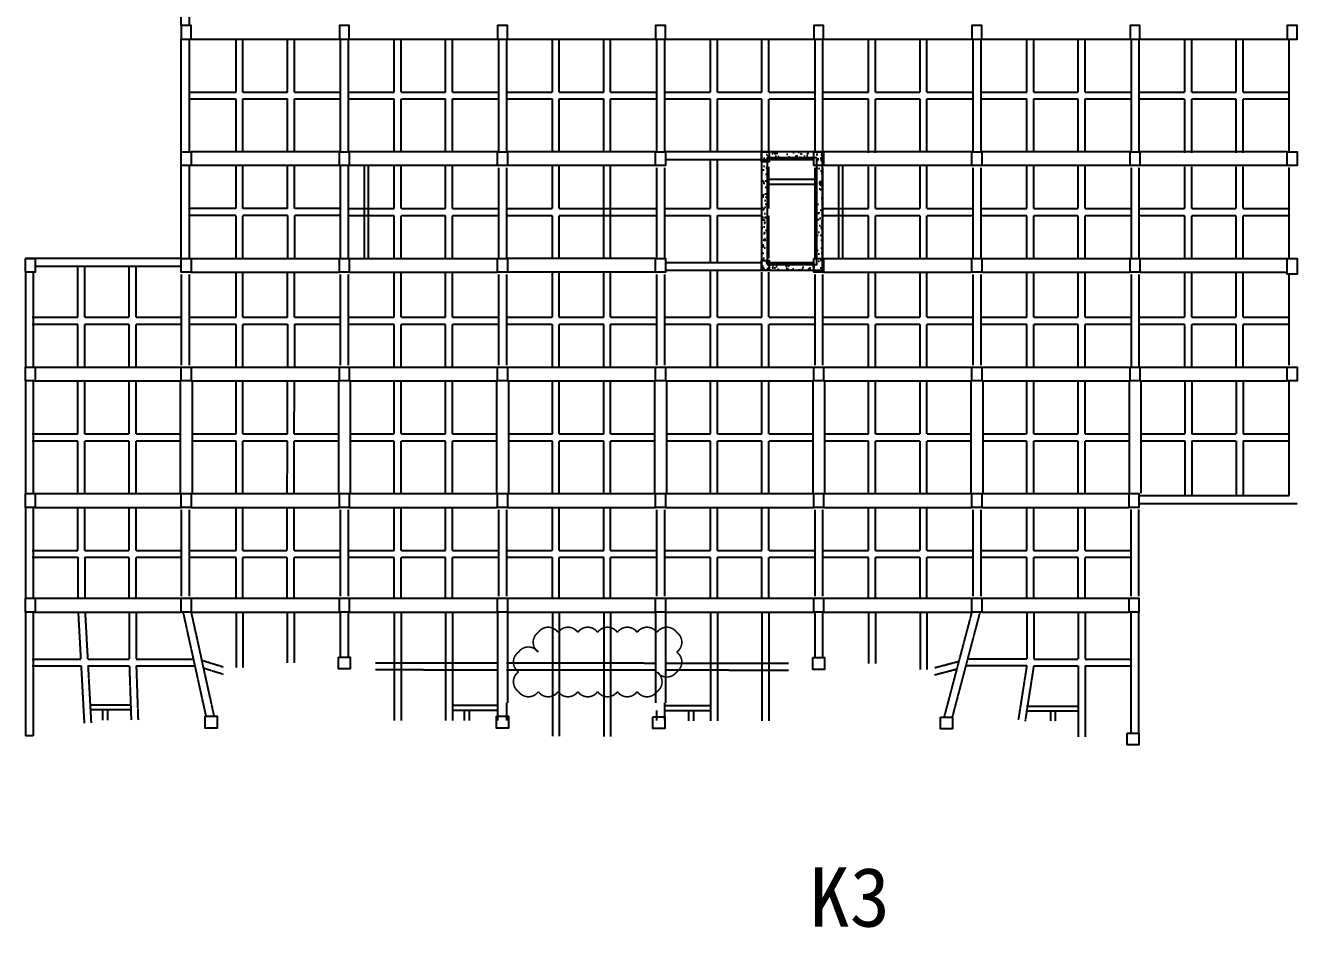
# Model space of a CAD drawing. Extents: x -1348811 to 123514, y -640545 to 749356.
# Drawn here: x -428944 to -364786, y -243764 to -198093 of the extents above; entities that cross this region are included whole.
import ezdxf
from ezdxf.enums import TextEntityAlignment as Align

# ---------------------------------------------------------------- set-up
doc = ezdxf.new("R2010")
doc.units = 0
doc.header["$LTSCALE"] = 10
doc.header["$MEASUREMENT"] = 0
doc.linetypes.add('DASHED2', pattern=[0.375, 0.25, -0.125])
doc.linetypes.add('常规', pattern=[20, 10, 0, 10])
for name, color, linetype in [('BEAM', 4, 'DASHED2'), ('BEAM_SE', 144, 'DASHED2'), ('COLU', 1, 'CONTINUOUS'), ('jlq', 1, 'CONTINUOUS'), ('WALL_HATCH', 9, 'CONTINUOUS'), ('图框', 7, 'CONTINUOUS')]:
    doc.layers.add(name, color=color, linetype=linetype)
doc.layers.add('RD-Line', color=2, linetype='常规', lineweight=0)
doc.styles.add('黑体', font='simhei.ttf')

# ---------------------------------------------------------------- blocks, each defined once
blk = doc.blocks.new('A$C6F315E46')
at = {"layer": 'WALL_HATCH'}
h = blk.add_hatch(dxfattribs=at)
h.set_pattern_fill('AR-CONC', color=256, scale=100, style=0)
h.set_pattern_definition([(50, (356699.9, 69814.5), (717.2602, -62.7521), [75, -825]), (355, (356699.9, 69814.5), (-138.7513, 752.1921), [60, -660]), (100.4514, (356759.65, 69809.3), (578.5094, 689.4395), [63.7402, -701.1421]), (46.1842, (356699.9, 70014.5), (1067.241, -165.519), [112.5, -1237.5]), (96.6356, (356788.8, 70000.7), (934.6627, 974.118), [95.6103, -1051.713]), (351.1842, (356699.9, 70014.5), (934.662, 974.1186), [90, -990]), (21, (356799.9, 69964.5), (596.90705, -402.6189), [75, -825]), (326, (356799.9, 69964.5), (243.3153, 725.15), [60, -660]), (71.4514, (356849.6, 69930.96), (840.2226, 322.5305), [63.7402, -701.1421]), (37.5, (356699.88, 69814.5), (12.15986, 332.89385), [0, -652, 0, -670, 0, -662.5]), (7.5, (356699.88, 69814.5), (263.06954, 394.4117), [0, -382, 0, -637, 0, -252.5]), (327.5, (356476.88, 69814.5), (533.82244, -22.55487), [0, -250, 0, -780, 0, -1035]), (317.5, (356376.9, 69814.5), (583.18617, 100.105), [0, -325, 0, -518, 0, -735])])
h.paths.add_polyline_path([(-24000, 17800), (-27100, 17800), (-27100, 11800), (-24000, 11800)])
h.paths.add_polyline_path([(-24300, 12100), (-26800, 12100), (-26800, 17500), (-24300, 17500)], flags=16)
at = {"layer": 'BEAM'}
for p, q in [((-55950, 23500), (-48450, 23500)), ((-48400, 23500), (-48400, 17800)), ((-48000, 23500), (-48000, 17800)), ((-47950, 23500), (-40450, 23500)), ((-40400, 23500), (-40400, 17800)), ((-40000, 23500), (-40000, 17800)), ((-39950, 23500), (-32450, 23500)), ((-32400, 23500), (-32400, 17800)), ((-32000, 23500), (-32000, 17800)), ((-31950, 23500), (-24450, 23500)), ((-24400, 23500), (-24400, 17800)), ((-24000, 23500), (-24000, 17800)), ((-23950, 23500), (-16450, 23500)), ((-16400, 23500), (-16400, 17800)), ((-16000, 23500), (-16000, 17800)), ((-15950, 23500), (-8450, 23500)), ((-8400, 23500), (-8400, 17800)), ((-8000, 23500), (-8000, 17800)), ((-7950, 23500), (-500, 23500)), ((-48450, 17800), (-55950, 17800)), ((-40450, 17800), (-47950, 17800)), ((-32450, 17800), (-39950, 17800)), ((-24450, 17800), (-31950, 17800)), ((-24450, 17400), (-31950, 17400)), ((-16450, 17800), (-23950, 17800)), ((-8450, 17800), (-15950, 17800)), ((-500, 17800), (-7950, 17800)), ((-48450, 17100), (-55950, 17100)), ((-48400, 17100), (-48400, 12400)), ((-48000, 17100), (-48000, 12400)), ((-40450, 17100), (-47950, 17100)), ((-47200, 17100), (-47200, 12400)), ((-47000, 17100), (-47000, 12400)), ((-40400, 17000), (-40400, 12400)), ((-40000, 17000), (-40000, 12400)), ((-32450, 17100), (-39950, 17100)), ((-32400, 17000), (-32400, 12400)), ((-32000, 17000), (-32000, 12400)), ((-27100, 17300), (-27100, 12300)), ((-26800, 17300), (-26800, 12300)), ((-24400, 17000), (-24400, 12400)), ((-24000, 17000), (-24000, 12400)), ((-16450, 17100), (-23950, 17100)), ((-23200, 17100), (-23200, 12400)), ((-23000, 17100), (-23000, 12400)), ((-16400, 17000), (-16400, 12400)), ((-16000, 17000), (-16000, 12400)), ((-8450, 17100), (-15950, 17100)), ((-8400, 17000), (-8400, 12400)), ((-8000, 17000), (-8000, 12400)), ((-500, 17100), (-7950, 17100)), ((-24400, 16400), (-26800, 16400)), ((-24400, 16150), (-26800, 16150)), ((-55950, 12400), (-48450, 12400)), ((-47950, 12400), (-40450, 12400)), ((-32450, 12400), (-39950, 12400)), ((-31950, 12200), (-27100, 12200)), ((-26700, 12200), (-24450, 12200)), ((-23950, 12400), (-16450, 12400)), ((-15950, 12400), (-8450, 12400)), ((-7950, 12400), (-500, 12400)), ((-56450, 11600), (-56450, 7000)), ((-56050, 11600), (-56050, 7000)), ((-55950, 11700), (-48450, 11700)), ((-48400, 11600), (-48400, 7000)), ((-48000, 11600), (-48000, 7000)), ((-47950, 11700), (-40450, 11700)), ((-40400, 11600), (-40400, 7000)), ((-40000, 11600), (-40000, 7000)), ((-32450, 11700), (-39950, 11700)), ((-32400, 11600), (-32400, 7000)), ((-32000, 11600), (-32000, 7000)), ((-31950, 11800), (-27100, 11800)), ((-26700, 11800), (-24450, 11800)), ((-24400, 11600), (-24400, 7000)), ((-24000, 11600), (-24000, 7000)), ((-23950, 11700), (-16450, 11700)), ((-16400, 11600), (-16400, 7000)), ((-16000, 11600), (-16000, 7000)), ((-15950, 11700), (-8450, 11700)), ((-8400, 11600), (-8400, 6900)), ((-8000, 11600), (-8000, 6900)), ((-7950, 11700), (-500, 11700)), ((-63833, 6900), (-56450, 6900)), ((-55950, 6900), (-48450, 6900)), ((-47950, 6900), (-40450, 6900)), ((-39950, 6900), (-32450, 6900)), ((-31950, 6900), (-24450, 6900)), ((-23950, 6900), (-16450, 6900)), ((-15950, 6900), (-8450, 6900)), ((-7950, 6900), (-500, 6900)), ((-63833, 6200), (-56450, 6200)), ((-56500, 6200), (-56500, 500)), ((-55950, 6200), (-48450, 6200)), ((-55900, 6200), (-55900, 500)), ((-48500, 6200), (-48500, 500)), ((-47950, 6200), (-40450, 6200)), ((-47900, 6200), (-47900, 500)), ((-40500, 6200), (-40500, 500)), ((-39950, 6200), (-32450, 6200)), ((-39900, 6200), (-39900, 500)), ((-32500, 6200), (-32500, 500)), ((-31950, 6200), (-24450, 6200)), ((-31900, 6200), (-31900, 500)), ((-24500, 6200), (-24500, 500)), ((-23950, 6200), (-16450, 6200)), ((-23900, 6200), (-23900, 500)), ((-16500, 6200), (-16500, 500)), ((-15950, 6200), (-8450, 6200)), ((-15900, 6200), (-15900, 500)), ((-8500, 6200), (-8500, 500)), ((-7950, 6200), (-500, 6200)), ((-7900, 6200), (-7900, 500)), ((-63833, 500), (-56450, 500)), ((-55950, 500), (-48450, 500)), ((-47950, 500), (-40450, 500)), ((-39950, 500), (-32450, 500)), ((-31950, 500), (-24450, 500)), ((-23950, 500), (-16450, 500)), ((-15950, 500), (-8500, 500)), ((-63833, -200), (-56450, -200)), ((-56450, -300), (-56450, -4700)), ((-56050, -300), (-56050, -4700)), ((-55950, -200), (-48450, -200)), ((-48400, -300), (-48400, -4700)), ((-48000, -300), (-48000, -4700)), ((-47950, -200), (-40450, -200)), ((-40400, -300), (-40400, -4700)), ((-40000, -300), (-40000, -4700)), ((-39950, -200), (-32450, -200)), ((-32400, -300), (-32400, -4700)), ((-32000, -300), (-32000, -4700)), ((-31950, -200), (-24450, -200)), ((-24400, -300), (-24400, -4700)), ((-24000, -300), (-24000, -4700)), ((-23950, -200), (-16450, -200)), ((-16400, -300), (-16400, -4700)), ((-16000, -300), (-16000, -4700)), ((-15950, -200), (-8500, -200)), ((-63833, -4800), (-56450, -4800)), ((-55950, -4800), (-48450, -4800)), ((-47950, -4800), (-40450, -4800)), ((-39950, -4800), (-32450, -4800)), ((-31950, -4800), (-24450, -4800)), ((-23950, -4800), (-16450, -4800)), ((-15950, -4800), (-8500, -4800)), ((-63833, -5500), (-56450, -5500)), ((-56361, -5500), (-55203, -10767)), ((-55951, -5500), (-54794, -10767)), ((-55950, -5500), (-48450, -5500)), ((-48400, -5500), (-48400, -7775)), ((-48000, -5500), (-48000, -7775)), ((-47950, -5500), (-40450, -5500)), ((-40450, -5500), (-40450, -10983)), ((-39950, -5500), (-32450, -5500)), ((-39950, -5500), (-39950, -10084)), ((-32450, -5500), (-32450, -10094)), ((-31950, -5500), (-24450, -5500)), ((-31950, -5500), (-31950, -10094)), ((-24400, -5500), (-24400, -7800)), ((-24000, -5500), (-24000, -7800)), ((-23950, -5500), (-16450, -5500)), ((-16450, -5464), (-17860, -10810)), ((-16046, -5500), (-17447, -10810)), ((-15950, -5500), (-8500, -5500)), ((-40000, -10084), (-40000, -10984)), ((-32000, -10094), (-32000, -10993)), ((-32400, -10480), (-32400, -10993))]:
    blk.add_line(p, q, dxfattribs=at)
at = {"layer": 'BEAM', "const_width": 80}
blk.add_lwpolyline([(-39384, -8525, 0.520567), (-39384, -9525, 0.520567), (-38384, -9525, 0.520567), (-37384, -9525, 0.520567), (-36384, -9525, 0.520567), (-35384, -9525, 0.520567), (-34384, -9525, 0.520567), (-33384, -9525, 0.520567), (-32384, -9525, 0.520567), (-32384, -8525, 0.520567), (-31384, -8525, 0.520567), (-31384, -7525, 0.520567), (-31384, -6525, 0.520567), (-32384, -6525, 0.520567), (-33384, -6525, 0.520567), (-34384, -6525, 0.520567), (-35384, -6525, 0.520567), (-36384, -6525, 0.520567), (-37384, -6525, 0.520567), (-38384, -6525, 0.520567), (-38384, -7525, 0.520567), (-39384, -7525, 0.520567)], format="xyb", close=True, dxfattribs=at)
at = {"layer": 'BEAM_SE'}
for p, q in [((-53675, 20825), (-53675, 23500)), ((-53325, 20825), (-53325, 23500)), ((-51075, 20825), (-51075, 23500)), ((-50725, 20825), (-50725, 23500)), ((-45675, 20825), (-45675, 23500)), ((-45325, 20825), (-45325, 23500)), ((-43075, 20825), (-43075, 23500)), ((-42725, 20825), (-42725, 23500)), ((-37675, 20825), (-37675, 23500)), ((-37325, 20825), (-37325, 23500)), ((-35075, 20825), (-35075, 23500)), ((-34725, 20825), (-34725, 23500)), ((-29675, 20825), (-29675, 23500)), ((-29325, 20825), (-29325, 23500)), ((-27075, 20825), (-27075, 23500)), ((-26725, 20825), (-26725, 23500)), ((-21675, 20825), (-21675, 23500)), ((-21325, 20825), (-21325, 23500)), ((-19075, 20825), (-19075, 23500)), ((-18725, 20825), (-18725, 23500)), ((-13675, 20825), (-13675, 23500)), ((-13325, 20825), (-13325, 23500)), ((-11075, 20825), (-11075, 23500)), ((-10725, 20825), (-10725, 23500)), ((-5675, 20825), (-5675, 23500)), ((-5325, 20825), (-5325, 23500)), ((-3075, 20825), (-3075, 23500)), ((-2725, 20825), (-2725, 23500)), ((-56100, 20825), (-53675, 20825)), ((-53325, 20825), (-51075, 20825)), ((-50725, 20825), (-48400, 20825)), ((-48000, 20825), (-45675, 20825)), ((-45325, 20825), (-43075, 20825)), ((-42725, 20825), (-40400, 20825)), ((-40000, 20825), (-37675, 20825)), ((-37325, 20825), (-35075, 20825)), ((-34725, 20825), (-32400, 20825)), ((-32000, 20825), (-29675, 20825)), ((-29325, 20825), (-27075, 20825)), ((-26725, 20825), (-24400, 20825)), ((-24000, 20825), (-21675, 20825)), ((-21325, 20825), (-19075, 20825)), ((-18725, 20825), (-16400, 20825)), ((-16000, 20825), (-13675, 20825)), ((-13325, 20825), (-11075, 20825)), ((-10725, 20825), (-8400, 20825)), ((-8000, 20825), (-5675, 20825)), ((-5325, 20825), (-3075, 20825)), ((-2725, 20825), (-350, 20825)), ((-56100, 20475), (-53675, 20475)), ((-53675, 17800), (-53675, 20475)), ((-53325, 17800), (-53325, 20475)), ((-53325, 20475), (-51075, 20475)), ((-51075, 17800), (-51075, 20475)), ((-50725, 20475), (-48400, 20475)), ((-50725, 17800), (-50725, 20475)), ((-48000, 20475), (-45675, 20475)), ((-45675, 17800), (-45675, 20475)), ((-45325, 20475), (-43075, 20475)), ((-45325, 17800), (-45325, 20475)), ((-43075, 17800), (-43075, 20475)), ((-42725, 20475), (-40400, 20475)), ((-42725, 17800), (-42725, 20475)), ((-40000, 20475), (-37675, 20475)), ((-37675, 17800), (-37675, 20475)), ((-37325, 17800), (-37325, 20475)), ((-37325, 20475), (-35075, 20475)), ((-35075, 17800), (-35075, 20475)), ((-34725, 20475), (-32400, 20475)), ((-34725, 17800), (-34725, 20475)), ((-32000, 20475), (-29675, 20475)), ((-29675, 17800), (-29675, 20475)), ((-29325, 17800), (-29325, 20475)), ((-29325, 20475), (-27075, 20475)), ((-27075, 17750), (-27075, 20475)), ((-26725, 20475), (-24400, 20475)), ((-26725, 17750), (-26725, 20475)), ((-24000, 20475), (-21675, 20475)), ((-21675, 17750), (-21675, 20475)), ((-21325, 20475), (-19075, 20475)), ((-21325, 17750), (-21325, 20475)), ((-19075, 17800), (-19075, 20475)), ((-18725, 20475), (-16400, 20475)), ((-18725, 17800), (-18725, 20475)), ((-16000, 20475), (-13675, 20475)), ((-13675, 17800), (-13675, 20475)), ((-13325, 17800), (-13325, 20475)), ((-13325, 20475), (-11075, 20475)), ((-11075, 17800), (-11075, 20475)), ((-10725, 20475), (-8400, 20475)), ((-10725, 17800), (-10725, 20475)), ((-8000, 20475), (-5675, 20475)), ((-5675, 17750), (-5675, 20475)), ((-5325, 20475), (-3075, 20475)), ((-5325, 17750), (-5325, 20475)), ((-3075, 17750), (-3075, 20475)), ((-2725, 20475), (-350, 20475)), ((-2725, 17750), (-2725, 20475)), ((-29675, 14925), (-29675, 17400)), ((-29325, 14925), (-29325, 17400)), ((-53675, 14925), (-53675, 17100)), ((-53325, 14925), (-53325, 17100)), ((-51075, 14925), (-51075, 17100)), ((-50725, 14925), (-50725, 17100)), ((-45675, 14925), (-45675, 17100)), ((-45325, 14925), (-45325, 17100)), ((-43075, 14925), (-43075, 17100)), ((-42725, 14925), (-42725, 17100)), ((-37675, 14925), (-37675, 17100)), ((-37325, 14925), (-37325, 17100)), ((-35075, 12400), (-35075, 17100)), ((-34725, 12400), (-34725, 17100)), ((-27075, 14925), (-27075, 17050)), ((-26725, 14925), (-26725, 17050)), ((-21675, 14925), (-21675, 17050)), ((-21325, 14925), (-21325, 17050)), ((-19075, 14925), (-19075, 17100)), ((-18725, 14925), (-18725, 17100)), ((-13675, 14925), (-13675, 17100)), ((-13325, 14925), (-13325, 17100)), ((-11075, 14925), (-11075, 17100)), ((-10725, 14925), (-10725, 17100)), ((-5675, 14925), (-5675, 17050)), ((-5325, 14925), (-5325, 17050)), ((-3075, 14925), (-3075, 17050)), ((-2725, 14925), (-2725, 17050)), ((-53675, 14925), (-56100, 14925)), ((-51075, 14925), (-53325, 14925)), ((-48400, 14925), (-50725, 14925)), ((-48000, 14925), (-45675, 14925)), ((-45325, 14925), (-43075, 14925)), ((-42725, 14925), (-40400, 14925)), ((-40000, 14925), (-37675, 14925)), ((-37325, 14925), (-32400, 14925)), ((-32000, 14925), (-29675, 14925)), ((-29325, 14925), (-27075, 14925)), ((-24000, 14925), (-21675, 14925)), ((-21325, 14925), (-19075, 14925)), ((-18725, 14925), (-16400, 14925)), ((-16000, 14925), (-13675, 14925)), ((-13325, 14925), (-11075, 14925)), ((-10725, 14925), (-8400, 14925)), ((-8000, 14925), (-5675, 14925)), ((-5325, 14925), (-3075, 14925)), ((-2725, 14925), (-350, 14925)), ((-53675, 14575), (-56100, 14575)), ((-53675, 12400), (-53675, 14575)), ((-53325, 12400), (-53325, 14575)), ((-51075, 14575), (-53325, 14575)), ((-51075, 14575), (-51075, 12400)), ((-50725, 14575), (-50725, 12400)), ((-48400, 14575), (-50725, 14575)), ((-48000, 14575), (-45675, 14575)), ((-45675, 12400), (-45675, 14575)), ((-45325, 14575), (-43075, 14575)), ((-45325, 12400), (-45325, 14575)), ((-43075, 12400), (-43075, 14575)), ((-42725, 14575), (-40400, 14575)), ((-42725, 12400), (-42725, 14575)), ((-40000, 14575), (-37675, 14575)), ((-37675, 12400), (-37675, 14575)), ((-37325, 12400), (-37325, 14575)), ((-37325, 14575), (-32400, 14575)), ((-32000, 14575), (-29675, 14575)), ((-29675, 12200), (-29675, 14575)), ((-29325, 12200), (-29325, 14575)), ((-29325, 14575), (-27075, 14575)), ((-27075, 12400), (-27075, 14575)), ((-26725, 12400), (-26725, 14575)), ((-24000, 14575), (-21675, 14575)), ((-21675, 12400), (-21675, 14575)), ((-21325, 14575), (-19075, 14575)), ((-21325, 12400), (-21325, 14575)), ((-19075, 12400), (-19075, 14575)), ((-18725, 14575), (-16400, 14575)), ((-18725, 12400), (-18725, 14575)), ((-16000, 14575), (-13675, 14575)), ((-13675, 12400), (-13675, 14575)), ((-13325, 12400), (-13325, 14575)), ((-13325, 14575), (-11075, 14575)), ((-11075, 12400), (-11075, 14575)), ((-10725, 14575), (-8400, 14575)), ((-10725, 12400), (-10725, 14575)), ((-8000, 14575), (-5675, 14575)), ((-5675, 12400), (-5675, 14575)), ((-5325, 14575), (-3075, 14575)), ((-5325, 12400), (-5325, 14575)), ((-3075, 12400), (-3075, 14575)), ((-2725, 14575), (-350, 14575)), ((-2725, 12400), (-2725, 14575)), ((-61675, 9425), (-61675, 12050)), ((-61325, 9425), (-61325, 12050)), ((-59075, 9425), (-59075, 12050)), ((-58725, 9425), (-58725, 12050)), ((-53675, 9425), (-53675, 11700)), ((-53325, 9425), (-53325, 11700)), ((-51075, 9425), (-51075, 11700)), ((-50725, 9425), (-50725, 11700)), ((-45675, 9425), (-45675, 11700)), ((-45325, 9425), (-45325, 11700)), ((-43075, 9425), (-43075, 11700)), ((-42725, 9425), (-42725, 11700)), ((-37675, 9425), (-37675, 11700)), ((-37325, 9425), (-37325, 11700)), ((-35075, 9425), (-35075, 11700)), ((-34725, 9425), (-34725, 11700)), ((-29675, 9425), (-29675, 11800)), ((-29325, 9425), (-29325, 11800)), ((-27075, 9425), (-27075, 11700)), ((-26725, 9425), (-26725, 11700)), ((-21675, 9425), (-21675, 11700)), ((-21325, 9425), (-21325, 11700)), ((-19075, 9425), (-19075, 11700)), ((-18725, 9425), (-18725, 11700)), ((-13675, 9425), (-13675, 11700)), ((-13325, 9425), (-13325, 11700)), ((-11075, 9425), (-11075, 11700)), ((-10725, 9425), (-10725, 11700)), ((-5675, 9425), (-5675, 11700)), ((-5325, 9425), (-5325, 11700)), ((-3075, 9425), (-3075, 11700)), ((-2725, 9425), (-2725, 11700)), ((-63983, 9425), (-61675, 9425)), ((-63983, 9075), (-61675, 9075)), ((-61675, 6900), (-61675, 9075)), ((-61325, 9425), (-59075, 9425)), ((-61325, 6900), (-61325, 9075)), ((-61325, 9075), (-59075, 9075)), ((-59075, 6900), (-59075, 9075)), ((-58725, 9425), (-56450, 9425)), ((-58725, 9075), (-56450, 9075)), ((-58725, 6900), (-58725, 9075)), ((-56050, 9425), (-53675, 9425)), ((-56050, 9075), (-53675, 9075)), ((-53675, 6900), (-53675, 9075)), ((-53325, 9425), (-51075, 9425)), ((-53325, 6900), (-53325, 9075)), ((-53325, 9075), (-51075, 9075)), ((-51075, 9075), (-51075, 6900)), ((-50725, 9425), (-48400, 9425)), ((-50725, 9075), (-48400, 9075)), ((-50725, 9075), (-50725, 6900)), ((-48000, 9425), (-45675, 9425)), ((-48000, 9075), (-45675, 9075)), ((-45675, 6900), (-45675, 9075)), ((-45325, 9425), (-43075, 9425)), ((-45325, 9075), (-43075, 9075)), ((-45325, 6900), (-45325, 9075)), ((-43075, 6900), (-43075, 9075)), ((-42725, 9425), (-40400, 9425)), ((-42725, 9075), (-40400, 9075)), ((-42725, 6900), (-42725, 9075)), ((-40000, 9425), (-37675, 9425)), ((-40000, 9075), (-37675, 9075)), ((-37675, 6900), (-37675, 9075)), ((-37325, 9425), (-35075, 9425)), ((-37325, 6900), (-37325, 9075)), ((-37325, 9075), (-35075, 9075)), ((-35075, 6900), (-35075, 9075)), ((-34725, 9425), (-32400, 9425)), ((-34725, 9075), (-32400, 9075)), ((-34725, 6900), (-34725, 9075)), ((-32000, 9425), (-29675, 9425)), ((-32000, 9075), (-29675, 9075)), ((-29675, 6900), (-29675, 9075)), ((-29325, 9425), (-27075, 9425)), ((-29325, 6900), (-29325, 9075)), ((-29325, 9075), (-27075, 9075)), ((-27075, 6900), (-27075, 9075)), ((-26725, 9425), (-24400, 9425)), ((-26725, 9075), (-24400, 9075)), ((-26725, 6900), (-26725, 9075)), ((-24000, 9425), (-21675, 9425)), ((-24000, 9075), (-21675, 9075)), ((-21675, 6900), (-21675, 9075)), ((-21325, 9425), (-19075, 9425)), ((-21325, 9075), (-19075, 9075)), ((-21325, 6900), (-21325, 9075)), ((-19075, 6900), (-19075, 9075)), ((-18725, 9425), (-16400, 9425)), ((-18725, 9075), (-16400, 9075)), ((-18725, 6900), (-18725, 9075)), ((-16000, 9425), (-13675, 9425)), ((-16000, 9075), (-13675, 9075)), ((-13675, 6900), (-13675, 9075)), ((-13325, 9425), (-11075, 9425)), ((-13325, 6900), (-13325, 9075)), ((-13325, 9075), (-11075, 9075)), ((-11075, 6900), (-11075, 9075)), ((-10725, 9425), (-8400, 9425)), ((-10725, 9075), (-8400, 9075)), ((-10725, 6900), (-10725, 9075)), ((-8000, 9425), (-5675, 9425)), ((-8000, 9075), (-5675, 9075)), ((-5675, 6900), (-5675, 9075)), ((-5325, 9425), (-3075, 9425)), ((-5325, 9075), (-3075, 9075)), ((-5325, 6900), (-5325, 9075)), ((-3075, 6900), (-3075, 9075)), ((-2725, 9425), (-350, 9425)), ((-2725, 9075), (-350, 9075)), ((-2725, 6900), (-2725, 9075)), ((-61675, 3525), (-61675, 6200)), ((-61325, 3525), (-61325, 6200)), ((-59075, 3525), (-59075, 6200)), ((-58725, 3525), (-58725, 6200)), ((-53675, 3525), (-53675, 6200)), ((-53325, 3525), (-53325, 6200)), ((-51078, 3525), (-51075, 6200)), ((-50728, 3525), (-50725, 6200)), ((-45675, 3525), (-45675, 6200)), ((-45325, 3525), (-45325, 6200)), ((-43075, 3525), (-43075, 6200)), ((-42725, 3525), (-42725, 6200)), ((-37675, 3525), (-37675, 6200)), ((-37325, 3525), (-37325, 6200)), ((-35075, 3525), (-35075, 6200)), ((-34725, 3525), (-34725, 6200)), ((-29675, 3525), (-29675, 6200)), ((-29325, 3525), (-29325, 6200)), ((-27075, 3525), (-27075, 6200)), ((-26725, 3525), (-26725, 6200)), ((-21675, 3525), (-21675, 6200)), ((-21325, 3525), (-21325, 6200)), ((-19075, 3525), (-19075, 6200)), ((-18725, 3525), (-18725, 6200)), ((-13675, 3525), (-13675, 6200)), ((-13325, 3525), (-13325, 6200)), ((-11075, 3525), (-11075, 6200)), ((-10725, 3525), (-10725, 6200)), ((-5675, 6200), (-5675, 3525)), ((-5325, 6200), (-5325, 3525)), ((-3075, 6200), (-3075, 3525)), ((-2725, 6200), (-2725, 3525)), ((-63983, 3525), (-61675, 3525)), ((-61325, 3525), (-59075, 3525)), ((-58725, 3525), (-56500, 3525)), ((-55900, 3525), (-53675, 3525)), ((-53325, 3525), (-51078, 3525)), ((-50728, 3525), (-48500, 3525)), ((-47900, 3525), (-45675, 3525)), ((-45325, 3525), (-43075, 3525)), ((-42725, 3525), (-40500, 3525)), ((-39900, 3525), (-37675, 3525)), ((-37325, 3525), (-35075, 3525)), ((-34725, 3525), (-32500, 3525)), ((-31900, 3525), (-29675, 3525)), ((-29325, 3525), (-27075, 3525)), ((-26725, 3525), (-24500, 3525)), ((-23900, 3525), (-21675, 3525)), ((-21325, 3525), (-19075, 3525)), ((-18725, 3525), (-16500, 3525)), ((-15900, 3525), (-13675, 3525)), ((-13325, 3525), (-11075, 3525)), ((-10725, 3525), (-8500, 3525)), ((-7900, 3525), (-5675, 3525)), ((-5325, 3525), (-3075, 3525)), ((-2725, 3525), (-350, 3525)), ((-63983, 3175), (-61675, 3175)), ((-61675, 500), (-61675, 3175)), ((-61325, 500), (-61325, 3175)), ((-61325, 3175), (-59075, 3175)), ((-59075, 500), (-59075, 3175)), ((-58725, 3175), (-56500, 3175)), ((-58725, 500), (-58725, 3175)), ((-55900, 3175), (-53675, 3175)), ((-53675, 500), (-53675, 3175)), ((-53325, 500), (-53325, 3175)), ((-53325, 3175), (-51079, 3175)), ((-51082, 500), (-51079, 3175)), ((-50732, 500), (-50729, 3175)), ((-50729, 3175), (-48500, 3175)), ((-47900, 3175), (-45675, 3175)), ((-45675, 500), (-45675, 3175)), ((-45325, 3175), (-43075, 3175)), ((-45325, 500), (-45325, 3175)), ((-43075, 500), (-43075, 3175)), ((-42725, 3175), (-40500, 3175)), ((-42725, 500), (-42725, 3175)), ((-39900, 3175), (-37675, 3175)), ((-37675, 500), (-37675, 3175)), ((-37325, 500), (-37325, 3175)), ((-37325, 3175), (-35075, 3175)), ((-35075, 500), (-35075, 3175)), ((-34725, 3175), (-32500, 3175)), ((-34725, 500), (-34725, 3175)), ((-31900, 3175), (-29675, 3175)), ((-29675, 500), (-29675, 3175)), ((-29325, 500), (-29325, 3175)), ((-29325, 3175), (-27075, 3175)), ((-27075, 500), (-27075, 3175)), ((-26725, 3175), (-24500, 3175)), ((-26725, 500), (-26725, 3175)), ((-23900, 3175), (-21675, 3175)), ((-21675, 500), (-21675, 3175)), ((-21325, 3175), (-19075, 3175)), ((-21325, 500), (-21325, 3175)), ((-19075, 500), (-19075, 3175)), ((-18725, 3175), (-16500, 3175)), ((-18725, 500), (-18725, 3175)), ((-15900, 3175), (-13675, 3175)), ((-13675, 500), (-13675, 3175)), ((-13325, 500), (-13325, 3175)), ((-13325, 3175), (-11075, 3175)), ((-11075, 500), (-11075, 3175)), ((-10725, 3175), (-8500, 3175)), ((-10725, 500), (-10725, 3175)), ((-7900, 3175), (-5675, 3175)), ((-5675, 3175), (-5675, 350)), ((-5325, 3175), (-5325, 350)), ((-5325, 3175), (-3075, 3175)), ((-3075, 3175), (-3075, 350)), ((-2725, 3175), (-2725, 350)), ((-2725, 3175), (-350, 3175)), ((-61675, -2375), (-61675, -200)), ((-61325, -2375), (-61325, -200)), ((-59075, -2375), (-59075, -200)), ((-58725, -2375), (-58725, -200)), ((-53675, -2375), (-53675, -200)), ((-53325, -2375), (-53325, -200)), ((-51085, -2375), (-51082, -200)), ((-50735, -2375), (-50732, -200)), ((-45675, -2375), (-45675, -200)), ((-45325, -2375), (-45325, -200)), ((-43075, -2375), (-43075, -200)), ((-42725, -2375), (-42725, -200)), ((-37675, -2375), (-37675, -200)), ((-37325, -2375), (-37325, -200)), ((-35075, -2375), (-35075, -200)), ((-34725, -2375), (-34725, -200)), ((-29675, -2375), (-29675, -200)), ((-29325, -2375), (-29325, -200)), ((-27075, -2375), (-27075, -200)), ((-26725, -2375), (-26725, -200)), ((-21675, -2375), (-21675, -200)), ((-21325, -2375), (-21325, -200)), ((-19075, -2375), (-19075, -200)), ((-18725, -2375), (-18725, -200)), ((-13675, -2375), (-13675, -200)), ((-13325, -2375), (-13325, -200)), ((-11075, -2375), (-11075, -200)), ((-10725, -2375), (-10725, -200)), ((-63983, -2375), (-61675, -2375)), ((-61325, -2375), (-59075, -2375)), ((-58725, -2375), (-56450, -2375)), ((-56050, -2375), (-53675, -2375)), ((-53325, -2375), (-51085, -2375)), ((-50735, -2375), (-48400, -2375)), ((-48000, -2375), (-45675, -2375)), ((-45325, -2375), (-43075, -2375)), ((-42725, -2375), (-40400, -2375)), ((-40000, -2375), (-37675, -2375)), ((-37325, -2375), (-35075, -2375)), ((-34725, -2375), (-32400, -2375)), ((-32000, -2375), (-29675, -2375)), ((-29325, -2375), (-27075, -2375)), ((-26725, -2375), (-24400, -2375)), ((-24000, -2375), (-21675, -2375)), ((-21325, -2375), (-19075, -2375)), ((-18725, -2375), (-16400, -2375)), ((-16000, -2375), (-13675, -2375)), ((-13325, -2375), (-11075, -2375)), ((-10725, -2375), (-8350, -2375)), ((-63983, -2725), (-61675, -2725)), ((-61675, -2725), (-61675, -4800)), ((-61325, -2725), (-61325, -4800)), ((-61325, -2725), (-59075, -2725)), ((-59075, -4800), (-59075, -2725)), ((-58725, -2725), (-56450, -2725)), ((-58725, -4800), (-58725, -2725)), ((-56050, -2725), (-53675, -2725)), ((-53675, -4800), (-53675, -2725)), ((-53325, -4800), (-53325, -2725)), ((-53325, -2725), (-51085, -2725)), ((-51088, -4800), (-51085, -2725)), ((-50738, -4800), (-50735, -2725)), ((-50735, -2725), (-48400, -2725)), ((-48000, -2725), (-45675, -2725)), ((-45675, -4800), (-45675, -2725)), ((-45325, -2725), (-43075, -2725)), ((-45325, -4800), (-45325, -2725)), ((-43075, -4800), (-43075, -2725)), ((-42725, -2725), (-40400, -2725)), ((-42725, -4800), (-42725, -2725)), ((-40000, -2725), (-37675, -2725)), ((-37675, -4800), (-37675, -2725)), ((-37325, -4800), (-37325, -2725)), ((-37325, -2725), (-35075, -2725)), ((-35075, -4800), (-35075, -2725)), ((-34725, -2725), (-32400, -2725)), ((-34725, -4800), (-34725, -2725)), ((-32000, -2725), (-29675, -2725)), ((-29675, -4800), (-29675, -2725)), ((-29325, -4800), (-29325, -2725)), ((-29325, -2725), (-27075, -2725)), ((-27075, -4800), (-27075, -2725)), ((-26725, -2725), (-24400, -2725)), ((-26725, -4800), (-26725, -2725)), ((-24000, -2725), (-21675, -2725)), ((-21675, -4800), (-21675, -2725)), ((-21325, -2725), (-19075, -2725)), ((-21325, -4800), (-21325, -2725)), ((-19075, -4800), (-19075, -2725)), ((-18725, -2725), (-16400, -2725)), ((-18725, -4800), (-18725, -2725)), ((-16000, -2725), (-13675, -2725)), ((-13675, -4800), (-13675, -2725)), ((-13325, -4800), (-13325, -2725)), ((-13325, -2725), (-11075, -2725)), ((-11075, -4800), (-11075, -2725)), ((-10725, -2725), (-8350, -2725)), ((-10725, -4800), (-10725, -2725)), ((-61664, -5500), (-61534, -7875)), ((-61314, -5500), (-61184, -7875)), ((-59075, -5500), (-59075, -7875)), ((-58725, -5500), (-58725, -7875)), ((-53675, -5500), (-53675, -8319)), ((-53325, -5500), (-53325, -8320)), ((-51088, -5500), (-51091, -8072)), ((-50738, -5500), (-50741, -8072)), ((-45675, -5500), (-45675, -10978)), ((-45325, -5500), (-45325, -10978)), ((-43075, -5500), (-43075, -10981)), ((-42725, -5500), (-42725, -10981)), ((-37675, -5500), (-37675, -11787)), ((-37325, -5500), (-37325, -11787)), ((-35075, -5500), (-35075, -11790)), ((-34725, -5500), (-34725, -11790)), ((-29675, -5500), (-29675, -10996)), ((-29325, -5500), (-29325, -10996)), ((-27075, -5500), (-27075, -10999)), ((-26725, -5500), (-26725, -10999)), ((-21675, -5500), (-21675, -8105)), ((-21325, -5500), (-21325, -8105)), ((-19075, -5500), (-19075, -8408)), ((-18725, -5500), (-18725, -8408)), ((-13675, -5500), (-13675, -7875)), ((-13325, -5500), (-13325, -7875)), ((-11075, -5500), (-11075, -7875)), ((-10725, -5500), (-10725, -7875)), ((-63983, -7875), (-61534, -7875)), ((-63983, -8225), (-61515, -8225)), ((-61515, -8225), (-61357, -11120)), ((-61184, -7875), (-59075, -7875)), ((-61165, -8225), (-61008, -11101)), ((-61165, -8225), (-59075, -8225)), ((-59075, -8225), (-58982, -10961)), ((-58725, -7875), (-55839, -7875)), ((-58725, -8225), (-58632, -10961)), ((-58725, -8225), (-55762, -8225)), ((-55417, -7930), (-54329, -8268)), ((-55331, -8323), (-54330, -8635)), ((-40400, -8084), (-46629, -8077)), ((-32450, -8093), (-40000, -8084)), ((-25729, -8100), (-31950, -8093)), ((-18329, -8309), (-17117, -7991)), ((-13679, -8225), (-16765, -8225)), ((-13675, -7875), (-16672, -7875)), ((-13679, -8225), (-14107, -10958)), ((-13325, -8225), (-13761, -11012)), ((-13325, -7875), (-11075, -7875)), ((-13325, -8225), (-11075, -8225)), ((-11075, -8225), (-11075, -11817)), ((-10725, -7875), (-8350, -7875)), ((-10725, -8225), (-10725, -11817)), ((-10725, -8225), (-8350, -8225)), ((-40400, -8434), (-46629, -8427)), ((-32450, -8443), (-40000, -8434)), ((-25729, -8450), (-31950, -8443)), ((-18330, -8671), (-17219, -8380)), ((-58982, -10203), (-61043, -10203)), ((-40400, -10223), (-42725, -10223)), ((-31982, -10233), (-29675, -10233)), ((-13682, -10253), (-11075, -10253)), ((-58982, -10453), (-61043, -10453)), ((-60432, -10453), (-60432, -10962)), ((-60182, -10453), (-60182, -10962)), ((-40400, -10473), (-42725, -10473)), ((-42132, -10473), (-42132, -10982)), ((-41882, -10473), (-41882, -10982)), ((-31982, -10483), (-29675, -10483)), ((-30782, -10483), (-30782, -10995)), ((-30532, -10483), (-30532, -10995)), ((-13682, -10503), (-11075, -10503)), ((-12482, -10505), (-12482, -11015)), ((-12232, -10505), (-12232, -11015))]:
    blk.add_line(p, q, dxfattribs=at)
at = {"layer": 'COLU'}
for points in [[(-56450, 23500), (-55950, 23500), (-55950, 24200), (-56450, 24200)], [(-48450, 23500), (-47950, 23500), (-47950, 24200), (-48450, 24200)], [(-40450, 23500), (-39950, 23500), (-39950, 24200), (-40450, 24200)], [(-32450, 23500), (-31950, 23500), (-31950, 24200), (-32450, 24200)], [(-24450, 23500), (-23950, 23500), (-23950, 24200), (-24450, 24200)], [(-16450, 23500), (-15950, 23500), (-15950, 24200), (-16450, 24200)], [(-8450, 23500), (-7950, 23500), (-7950, 24200), (-8450, 24200)], [(-500, 23500), (0, 23500), (0, 24200), (-500, 24200)], [(-56450, 17800), (-55950, 17800), (-55950, 17100), (-56450, 17100)], [(-48450, 17800), (-47950, 17800), (-47950, 17100), (-48450, 17100)], [(-40450, 17800), (-39950, 17800), (-39950, 17100), (-40450, 17100)], [(-32450, 17800), (-31950, 17800), (-31950, 17100), (-32450, 17100)], [(-27100, 17800), (-26700, 17800), (-26700, 17300), (-27100, 17300)], [(-24450, 17800), (-23950, 17800), (-23950, 17100), (-24450, 17100)], [(-16450, 17800), (-15950, 17800), (-15950, 17100), (-16450, 17100)], [(-8450, 17800), (-7950, 17800), (-7950, 17100), (-8450, 17100)], [(-500, 17800), (0, 17800), (0, 17100), (-500, 17100)], [(-64333, 12400), (-63833, 12400), (-63833, 11700), (-64333, 11700)], [(-56450, 12400), (-55950, 12400), (-55950, 11700), (-56450, 11700)], [(-48450, 12400), (-47950, 12400), (-47950, 11700), (-48450, 11700)], [(-40450, 12400), (-39950, 12400), (-39950, 11700), (-40450, 11700)], [(-32450, 12400), (-31950, 12400), (-31950, 11700), (-32450, 11700)], [(-27100, 12300), (-26700, 12300), (-26700, 11800), (-27100, 11800)], [(-24450, 12400), (-23950, 12400), (-23950, 11700), (-24450, 11700)], [(-16450, 12400), (-15950, 12400), (-15950, 11700), (-16450, 11700)], [(-8450, 12400), (-7950, 12400), (-7950, 11700), (-8450, 11700)], [(-500, 12400), (0, 12400), (0, 11600), (-500, 11600)], [(-64333, 6900), (-63833, 6900), (-63833, 6200), (-64333, 6200)], [(-56450, 6900), (-55950, 6900), (-55950, 6200), (-56450, 6200)], [(-48450, 6900), (-47950, 6900), (-47950, 6200), (-48450, 6200)], [(-40450, 6900), (-39950, 6900), (-39950, 6200), (-40450, 6200)], [(-32450, 6900), (-31950, 6900), (-31950, 6200), (-32450, 6200)], [(-24450, 6900), (-23950, 6900), (-23950, 6200), (-24450, 6200)], [(-16450, 6900), (-15950, 6900), (-15950, 6200), (-16450, 6200)], [(-8450, 6900), (-7950, 6900), (-7950, 6200), (-8450, 6200)], [(-500, 6900), (0, 6900), (0, 6200), (-500, 6200)], [(-64333, 500), (-63833, 500), (-63833, -200), (-64333, -200)], [(-56450, 500), (-55950, 500), (-55950, -200), (-56450, -200)], [(-48450, 500), (-47950, 500), (-47950, -200), (-48450, -200)], [(-40450, 500), (-39950, 500), (-39950, -200), (-40450, -200)], [(-32450, 500), (-31950, 500), (-31950, -200), (-32450, -200)], [(-24450, 500), (-23950, 500), (-23950, -200), (-24450, -200)], [(-16450, 500), (-15950, 500), (-15950, -200), (-16450, -200)], [(-8500, 500), (-8000, 500), (-8000, -200), (-8500, -200)], [(-64333, -4800), (-63833, -4800), (-63833, -5500), (-64333, -5500)], [(-56450, -4800), (-55950, -4800), (-55950, -5500), (-56450, -5500)], [(-48450, -4800), (-47950, -4800), (-47950, -5500), (-48450, -5500)], [(-40450, -4800), (-39950, -4800), (-39950, -5500), (-40450, -5500)], [(-32450, -4800), (-31950, -4800), (-31950, -5500), (-32450, -5500)], [(-24450, -4800), (-23950, -4800), (-23950, -5500), (-24450, -5500)], [(-16450, -4800), (-15950, -4800), (-15950, -5500), (-16450, -5500)], [(-8500, -4800), (-8000, -4800), (-8000, -5500), (-8500, -5500)], [(-48500, -7775), (-47900, -7775), (-47900, -8375), (-48500, -8375)], [(-24500, -7800), (-23900, -7800), (-23900, -8400), (-24500, -8400)], [(-55233, -10767), (-54633, -10767), (-54633, -11367), (-55233, -11367)], [(-40500, -10766), (-39900, -10766), (-39900, -11366), (-40500, -11366)], [(-32583, -10793), (-31983, -10793), (-31983, -11393), (-32583, -11393)], [(-18033, -10810), (-17433, -10810), (-17433, -11410), (-18033, -11410)], [(-8600, -11619), (-8000, -11619), (-8000, -12219), (-8600, -12219)]]:
    blk.add_lwpolyline(points, close=True, dxfattribs=at)
at = {"layer": 'jlq'}
for p, q in [((-56450, 24200), (-56450, 28900)), ((-56050, 28900), (-56050, 24200)), ((-56450, 17800), (-56450, 23500)), ((-56050, 23500), (-56050, 17800)), ((-400, 17800), (-400, 23500)), ((-56450, 12400), (-56450, 17100)), ((-56050, 17100), (-56050, 12400)), ((-400, 12400), (-400, 17000)), ((-56450, 12400), (-64333, 12400)), ((-64333, 11700), (-64333, 6900)), ((-63933, 11700), (-63933, 6900)), ((-56450, 12000), (-63833, 12000)), ((-400, 7000), (-400, 11600)), ((-64333, 6200), (-64333, 500)), ((-63933, 6200), (-63933, 500)), ((-400, 400), (-400, 6200)), ((-8000, 400), (-400, 400)), ((-8000, 0), (0, 0)), ((-64333, -200), (-64333, -4800)), ((-63933, -200), (-63933, -4800)), ((-8400, -4700), (-8400, -300)), ((-8000, -4700), (-8000, -300)), ((-64333, -5500), (-64333, -11759)), ((-63933, -5500), (-63933, -11759)), ((-8400, -11619), (-8400, -5500)), ((-8000, -11619), (-8000, -5500)), ((-63933, -11759), (-64333, -11759))]:
    blk.add_line(p, q, dxfattribs=at)
for points in [[(-27100, 11800), (-24000, 11800), (-24000, 17800), (-27100, 17800)], [(-26800, 12100), (-24300, 12100), (-24300, 17500), (-26800, 17500)]]:
    blk.add_lwpolyline(points, close=True, dxfattribs=at)
at = {"layer": '图框', "style": '黑体'}
blk.add_text('K3', height=3000, dxfattribs=at).set_placement((-22632, -21422), align=Align.CENTER)

msp = doc.modelspace()

# ---------------------------------------------------------------- block references
at = {"layer": 'RD-Line'}
msp.add_blockref('A$C6F315E46', (-364611.2, -222292.9), dxfattribs=at)

doc.saveas('drawing.dxf')
